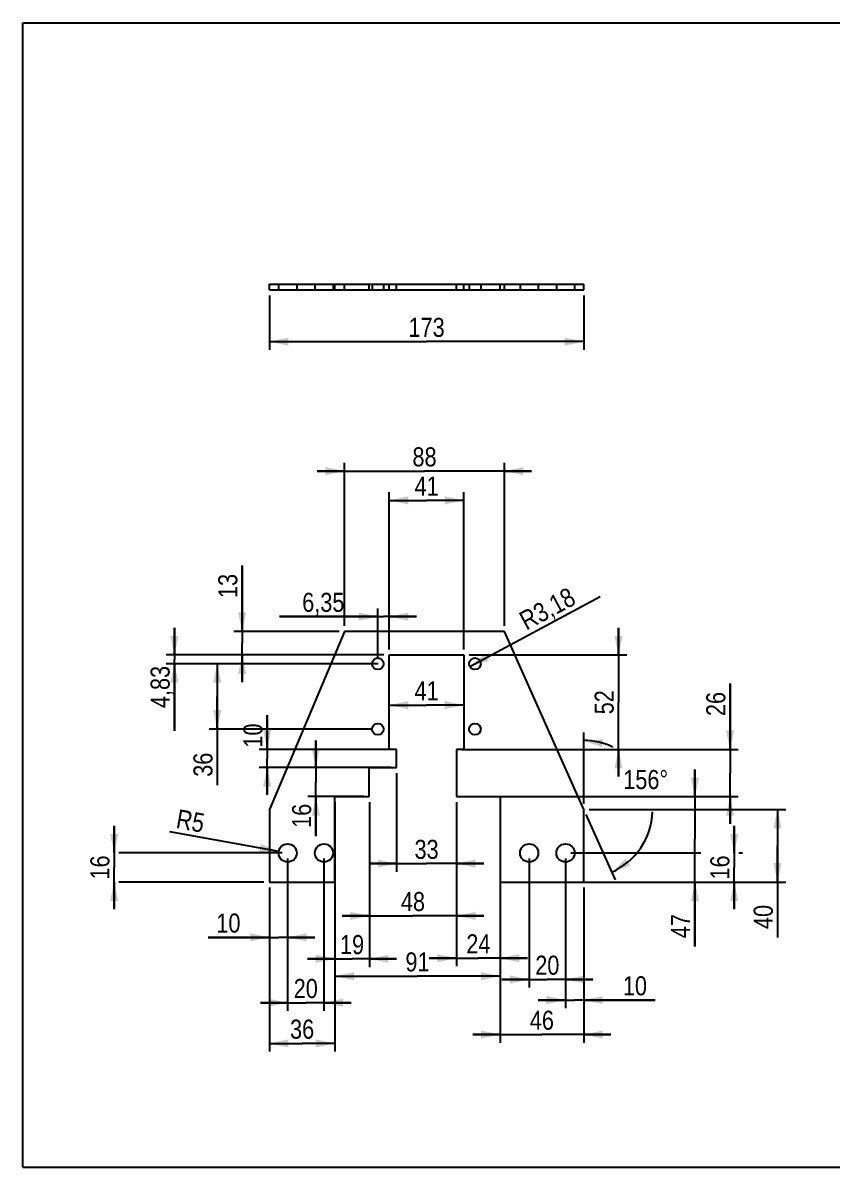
# Model space of a CAD drawing. Header units: millimetres. Extents: x 0 to 297, y 0 to 210.
# Drawn here: x 0 to 148.5, y 0 to 210 of the extents above; entities that cross this region are included whole.
import ezdxf

# ---------------------------------------------------------------- set-up
doc = ezdxf.new("R2010")
doc.units = ezdxf.units.MM
doc.header["$LTSCALE"] = 16.335
doc.linetypes.add('HIDDEN', pattern=[0.2, 0.1, -0.1])
doc.layers.get('0').update_dxf_attribs({"linetype": 'CONTINUOUS'})
doc.layers.add('02___PRT_ALL_AXES', color=7, linetype='CONTINUOUS')
doc.layers.add('DEFAULT_2', color=8, linetype='HIDDEN')
doc.styles.get("Standard").update_dxf_attribs({"font": 'txt', "width": 0.85})
doc.dimstyles.new('DIMSTYLE_1', dxfattribs={"dimtxt": 3.5, "dimasz": 3.5, "dimexe": 1.5, "dimexo": 1, "dimtad": 0, "dimtih": 1, "dimtoh": 1, "dimlfac": 3, "dimtxsty": 'STANDARD', "dimblk": '_FILLED', "dimblk1": '_FILLED', "dimblk2": '_FILLED', "dimcen": 0.09, "dimadec": 0, "dimazin": 0, "dimtp": 0.5, "dimtm": 0.5, "dimtfac": 1, "dimtofl": 0, "dimtmove": 0, "dimatfit": 3, "dimldrblk": '_FILLED', "dimfxl": 1, "dimtolj": 1, "dimarcsym": 0})
doc.dimstyles.new('DIMSTYLE_2', dxfattribs={"dimtxt": 3.5, "dimasz": 3.5, "dimexe": 1.5, "dimexo": 1, "dimgap": 0.875, "dimtad": 1, "dimlfac": 3, "dimtxsty": 'STANDARD', "dimblk": '_FILLED', "dimblk1": '_FILLED', "dimblk2": '_FILLED', "dimcen": 0.09, "dimadec": 0, "dimazin": 0, "dimtp": 0.01, "dimtm": 0.01, "dimtfac": 1, "dimtofl": 0, "dimtmove": 0, "dimatfit": 3, "dimldrblk": '_FILLED', "dimfxl": 1, "dimtolj": 1, "dimarcsym": 0})
doc.dimstyles.new('DIMSTYLE_3', dxfattribs={"dimtxt": 3.5, "dimasz": 3.5, "dimexe": 1.5, "dimexo": 1, "dimtad": 1, "dimlfac": 3, "dimtxsty": 'STANDARD', "dimblk": '_FILLED', "dimblk1": '_FILLED', "dimblk2": '_FILLED', "dimcen": 0.09, "dimadec": 0, "dimazin": 0, "dimtp": 0.01, "dimtm": 0.01, "dimtfac": 1, "dimtofl": 0, "dimtmove": 0, "dimatfit": 3, "dimldrblk": '_FILLED', "dimfxl": 1, "dimtolj": 1, "dimarcsym": 0})

# ---------------------------------------------------------------- blocks, each defined once
blk = doc.blocks.new('*D0')
at = {"color": 2, "linetype": 'CONTINUOUS'}
for p, q in [((102.91, 66.66), (102.91, 79.79)), ((103.32, 64.74), (108.66, 52.75))]:
    blk.add_line(p, q, dxfattribs=at)
for start, end in [(64.8088, 90), (294, 357.8544)]:
    blk.add_arc((102.91, 65.66), 12.63, start, end, dxfattribs=at)
for points in [[(106.48, 78.55), (102.91, 78.29), (106.27, 77.06)], [(110.62, 56.61), (108.05, 54.12), (111.41, 55.34)]]:
    blk.add_solid(points, dxfattribs=at)
at = {"color": 2, "linetype": 'CONTINUOUS', "insert": (114.29, 72.88), "char_height": 3.5, "width": 11.2583, "attachment_point": 2, "line_spacing_factor": 0.9}
blk.add_mtext('156\\Fgdt;{\\Fgdt;~}', dxfattribs=at)
blk = doc.blocks.new('_FILLED')
at = {"color": 0, "linetype": 'BYBLOCK'}
blk.add_solid([(0, 0), (-1, 0.214), (-1, -0.214)], dxfattribs=at)
blk = doc.blocks.new('*D1')
at = {"color": 2, "linetype": 'CONTINUOUS'}
for p, q in [((48.58, 56.66), (48.58, 28.66)), ((55.24, 56.66), (55.24, 28.66)), ((48.58, 30.16), (43.58, 30.16)), ((43.58, 30.16), (51.91, 30.16)), ((60.24, 30.16), (51.91, 30.16)), ((55.24, 30.16), (60.24, 30.16))]:
    blk.add_line(p, q, dxfattribs=at)
at = {"color": 2, "linetype": 'CONTINUOUS', "xscale": 3.5, "yscale": 3.5, "zscale": 3.5}
blk.add_blockref('_FILLED', (48.58, 30.16), dxfattribs=at)
at = {"color": 2, "linetype": 'CONTINUOUS', "xscale": 3.5, "yscale": 3.5, "zscale": 3.5, "rotation": 180}
blk.add_blockref('_FILLED', (55.24, 30.16), dxfattribs=at)
at = {"color": 2, "linetype": 'CONTINUOUS', "insert": (51.91, 34.53), "char_height": 3.5, "width": 5.95, "attachment_point": 2, "line_spacing_factor": 0.9}
blk.add_mtext('20', dxfattribs=at)
blk = doc.blocks.new('*D2')
at = {"color": 2, "linetype": 'CONTINUOUS'}
for p, q in [((45.24, 51.32), (45.24, 21.2)), ((57.24, 51.32), (57.24, 21.2)), ((45.24, 22.7), (51.24, 22.7)), ((57.24, 22.7), (51.24, 22.7))]:
    blk.add_line(p, q, dxfattribs=at)
at = {"color": 2, "linetype": 'CONTINUOUS', "xscale": 3.5, "yscale": 3.5, "zscale": 3.5, "rotation": 180}
blk.add_blockref('_FILLED', (45.24, 22.7), dxfattribs=at)
at = {"color": 2, "linetype": 'CONTINUOUS', "xscale": 3.5, "yscale": 3.5, "zscale": 3.5}
blk.add_blockref('_FILLED', (57.24, 22.7), dxfattribs=at)
at = {"color": 2, "linetype": 'CONTINUOUS', "insert": (51.24, 27.07), "char_height": 3.5, "width": 5.95, "attachment_point": 2, "line_spacing_factor": 0.9}
blk.add_mtext('36', dxfattribs=at)
blk = doc.blocks.new('*D3')
at = {"color": 2, "linetype": 'CONTINUOUS'}
for p, q in [((16.75, 57.66), (16.75, 62.66)), ((16.75, 62.66), (16.75, 54.99)), ((47.58, 57.66), (17.63, 57.66)), ((16.75, 47.32), (16.75, 54.99)), ((16.75, 52.32), (16.75, 47.32)), ((44.24, 52.32), (17.63, 52.32))]:
    blk.add_line(p, q, dxfattribs=at)
at = {"color": 2, "linetype": 'CONTINUOUS', "xscale": 3.5, "yscale": 3.5, "zscale": 3.5}
for p, rotation in [((16.75, 57.66), 270), ((16.75, 52.32), 90)]:
    blk.add_blockref('_FILLED', p, dxfattribs=dict(at, rotation=rotation))
at = {"color": 2, "linetype": 'CONTINUOUS', "insert": (12.38, 54.99), "char_height": 3.5, "width": 5.95, "attachment_point": 2, "rotation": 90, "line_spacing_factor": 0.9}
blk.add_mtext('16', dxfattribs=at)
blk = doc.blocks.new('*D4')
at = {"color": 2, "linetype": 'CONTINUOUS'}
for p, q in [((48.58, 56.66), (48.58, 40.67)), ((45.24, 51.32), (45.24, 40.67)), ((45.24, 42.17), (33.98, 42.17)), ((33.98, 42.17), (46.91, 42.17)), ((53.58, 42.17), (46.91, 42.17)), ((48.58, 42.17), (53.58, 42.17))]:
    blk.add_line(p, q, dxfattribs=at)
at = {"color": 2, "linetype": 'CONTINUOUS', "xscale": 3.5, "yscale": 3.5, "zscale": 3.5}
blk.add_blockref('_FILLED', (45.24, 42.17), dxfattribs=at)
at = {"color": 2, "linetype": 'CONTINUOUS', "xscale": 3.5, "yscale": 3.5, "zscale": 3.5, "rotation": 180}
blk.add_blockref('_FILLED', (48.58, 42.17), dxfattribs=at)
at = {"color": 2, "linetype": 'CONTINUOUS', "insert": (39.93, 46.54), "char_height": 3.5, "width": 5.95, "attachment_point": 3, "line_spacing_factor": 0.9}
blk.add_mtext('10', dxfattribs=at)
blk = doc.blocks.new('*D5')
at = {"color": 2, "linetype": 'CONTINUOUS'}
blk.add_line((46.94, 57.95), (26.94, 61.56), dxfattribs=at)
at = {"color": 2, "linetype": 'CONTINUOUS', "xscale": 3.5, "yscale": 3.5, "zscale": 3.5, "rotation": 349.771272144}
blk.add_blockref('_FILLED', (46.94, 57.95), dxfattribs=at)
at = {"color": 2, "linetype": 'CONTINUOUS', "insert": (33.57, 64.81), "char_height": 3.5, "width": 5.95, "attachment_point": 3, "rotation": 349.7713, "line_spacing_factor": 0.9}
blk.add_mtext('R5', dxfattribs=at)
blk = doc.blocks.new('*D6')
at = {"color": 2, "linetype": 'CONTINUOUS'}
for p, q in [((57.24, 66.99), (57.24, 36.72)), ((63.58, 66.99), (63.58, 36.72)), ((57.24, 38.22), (52.24, 38.22)), ((52.24, 38.22), (60.41, 38.22)), ((68.58, 38.22), (60.41, 38.22)), ((63.58, 38.22), (68.58, 38.22))]:
    blk.add_line(p, q, dxfattribs=at)
at = {"color": 2, "linetype": 'CONTINUOUS', "xscale": 3.5, "yscale": 3.5, "zscale": 3.5}
blk.add_blockref('_FILLED', (57.24, 38.22), dxfattribs=at)
at = {"color": 2, "linetype": 'CONTINUOUS', "xscale": 3.5, "yscale": 3.5, "zscale": 3.5, "rotation": 180}
blk.add_blockref('_FILLED', (63.58, 38.22), dxfattribs=at)
at = {"color": 2, "linetype": 'CONTINUOUS', "insert": (60.41, 42.59), "char_height": 3.5, "width": 5.95, "attachment_point": 2, "line_spacing_factor": 0.9}
blk.add_mtext('19', dxfattribs=at)
blk = doc.blocks.new('*D7')
at = {"color": 2, "linetype": 'CONTINUOUS'}
for p, q in [((57.24, 51.32), (57.24, 33.54)), ((87.58, 51.32), (87.58, 33.54)), ((57.24, 35.04), (72.41, 35.04)), ((87.58, 35.04), (72.41, 35.04))]:
    blk.add_line(p, q, dxfattribs=at)
at = {"color": 2, "linetype": 'CONTINUOUS', "xscale": 3.5, "yscale": 3.5, "zscale": 3.5, "rotation": 180}
blk.add_blockref('_FILLED', (57.24, 35.04), dxfattribs=at)
at = {"color": 2, "linetype": 'CONTINUOUS', "xscale": 3.5, "yscale": 3.5, "zscale": 3.5}
blk.add_blockref('_FILLED', (87.58, 35.04), dxfattribs=at)
at = {"color": 2, "linetype": 'CONTINUOUS', "insert": (72.41, 39.41), "char_height": 3.5, "width": 5.95, "attachment_point": 2, "line_spacing_factor": 0.9}
blk.add_mtext('91', dxfattribs=at)
blk = doc.blocks.new('*D8')
at = {"color": 2, "linetype": 'CONTINUOUS'}
for p, q in [((63.58, 66.99), (63.58, 44.61)), ((79.58, 66.99), (79.58, 44.61)), ((63.58, 46.11), (58.58, 46.11)), ((58.58, 46.11), (71.58, 46.11)), ((84.58, 46.11), (71.58, 46.11)), ((79.58, 46.11), (84.58, 46.11))]:
    blk.add_line(p, q, dxfattribs=at)
at = {"color": 2, "linetype": 'CONTINUOUS', "xscale": 3.5, "yscale": 3.5, "zscale": 3.5}
blk.add_blockref('_FILLED', (63.58, 46.11), dxfattribs=at)
at = {"color": 2, "linetype": 'CONTINUOUS', "xscale": 3.5, "yscale": 3.5, "zscale": 3.5, "rotation": 180}
blk.add_blockref('_FILLED', (79.58, 46.11), dxfattribs=at)
at = {"color": 2, "linetype": 'CONTINUOUS', "insert": (71.58, 50.49), "char_height": 3.5, "width": 5.95, "attachment_point": 2, "line_spacing_factor": 0.9}
blk.add_mtext('48', dxfattribs=at)
blk = doc.blocks.new('*D9')
at = {"color": 2, "linetype": 'CONTINUOUS'}
for p, q in [((68.58, 72.32), (68.58, 54.2)), ((79.58, 66.99), (79.58, 54.2)), ((68.58, 55.7), (63.58, 55.7)), ((63.58, 55.7), (74.08, 55.7)), ((84.58, 55.7), (74.08, 55.7)), ((79.58, 55.7), (84.58, 55.7))]:
    blk.add_line(p, q, dxfattribs=at)
at = {"color": 2, "linetype": 'CONTINUOUS', "xscale": 3.5, "yscale": 3.5, "zscale": 3.5}
blk.add_blockref('_FILLED', (68.58, 55.7), dxfattribs=at)
at = {"color": 2, "linetype": 'CONTINUOUS', "xscale": 3.5, "yscale": 3.5, "zscale": 3.5, "rotation": 180}
blk.add_blockref('_FILLED', (79.58, 55.7), dxfattribs=at)
at = {"color": 2, "linetype": 'CONTINUOUS', "insert": (74.08, 60.07), "char_height": 3.5, "width": 5.95, "attachment_point": 2, "line_spacing_factor": 0.9}
blk.add_mtext('33', dxfattribs=at)
blk = doc.blocks.new('*D10')
at = {"color": 2, "linetype": 'CONTINUOUS'}
for p, q in [((87.58, 51.32), (87.58, 22.83)), ((102.91, 51.32), (102.91, 22.83)), ((87.58, 24.33), (82.58, 24.33)), ((82.58, 24.33), (95.24, 24.33)), ((107.91, 24.33), (95.24, 24.33)), ((102.91, 24.33), (107.91, 24.33))]:
    blk.add_line(p, q, dxfattribs=at)
at = {"color": 2, "linetype": 'CONTINUOUS', "xscale": 3.5, "yscale": 3.5, "zscale": 3.5}
blk.add_blockref('_FILLED', (87.58, 24.33), dxfattribs=at)
at = {"color": 2, "linetype": 'CONTINUOUS', "xscale": 3.5, "yscale": 3.5, "zscale": 3.5, "rotation": 180}
blk.add_blockref('_FILLED', (102.91, 24.33), dxfattribs=at)
at = {"color": 2, "linetype": 'CONTINUOUS', "insert": (95.24, 28.71), "char_height": 3.5, "width": 5.95, "attachment_point": 2, "line_spacing_factor": 0.9}
blk.add_mtext('46', dxfattribs=at)
blk = doc.blocks.new('*D11')
at = {"color": 2, "linetype": 'CONTINUOUS'}
for p, q in [((99.58, 56.66), (99.58, 29.16)), ((102.91, 51.32), (102.91, 29.16)), ((99.58, 30.66), (94.58, 30.66)), ((94.58, 30.66), (101.24, 30.66)), ((116.05, 30.66), (101.24, 30.66)), ((102.91, 30.66), (116.05, 30.66))]:
    blk.add_line(p, q, dxfattribs=at)
at = {"color": 2, "linetype": 'CONTINUOUS', "xscale": 3.5, "yscale": 3.5, "zscale": 3.5}
blk.add_blockref('_FILLED', (99.58, 30.66), dxfattribs=at)
at = {"color": 2, "linetype": 'CONTINUOUS', "xscale": 3.5, "yscale": 3.5, "zscale": 3.5, "rotation": 180}
blk.add_blockref('_FILLED', (102.91, 30.66), dxfattribs=at)
at = {"color": 2, "linetype": 'CONTINUOUS', "insert": (110.1, 35.03), "char_height": 3.5, "width": 5.95, "attachment_point": 1, "line_spacing_factor": 0.9}
blk.add_mtext('10', dxfattribs=at)
blk = doc.blocks.new('*D12')
at = {"color": 2, "linetype": 'CONTINUOUS'}
for p, q in [((130.53, 57.66), (130.53, 62.66)), ((130.53, 62.66), (130.53, 54.99)), ((100.58, 57.66), (124.4, 57.66)), ((131.4, 57.66), (132.03, 57.66)), ((130.53, 47.32), (130.53, 54.99)), ((103.91, 52.32), (124.4, 52.32)), ((130.53, 52.32), (130.53, 47.32)), ((131.4, 52.32), (132.03, 52.32))]:
    blk.add_line(p, q, dxfattribs=at)
at = {"color": 2, "linetype": 'CONTINUOUS', "xscale": 3.5, "yscale": 3.5, "zscale": 3.5}
for p, rotation in [((130.53, 57.66), 270), ((130.53, 52.32), 90)]:
    blk.add_blockref('_FILLED', p, dxfattribs=dict(at, rotation=rotation))
at = {"color": 2, "linetype": 'CONTINUOUS', "insert": (126.15, 54.99), "char_height": 3.5, "width": 5.95, "attachment_point": 2, "rotation": 90, "line_spacing_factor": 0.9}
blk.add_mtext('16', dxfattribs=at)
blk = doc.blocks.new('*D13')
at = {"color": 2, "linetype": 'CONTINUOUS'}
for p, q in [((103.91, 65.66), (139.98, 65.66)), ((138.48, 65.66), (138.48, 58.99)), ((138.48, 52.32), (138.48, 58.99)), ((138.48, 58.99), (138.48, 42.17)), ((103.91, 52.32), (139.98, 52.32))]:
    blk.add_line(p, q, dxfattribs=at)
at = {"color": 2, "linetype": 'CONTINUOUS', "xscale": 3.5, "yscale": 3.5, "zscale": 3.5}
for p, rotation in [((138.48, 65.66), 90), ((138.48, 52.32), 270)]:
    blk.add_blockref('_FILLED', p, dxfattribs=dict(at, rotation=rotation))
at = {"color": 2, "linetype": 'CONTINUOUS', "insert": (134.11, 48.12), "char_height": 3.5, "width": 5.95, "attachment_point": 3, "rotation": 90, "line_spacing_factor": 0.9}
blk.add_mtext('40', dxfattribs=at)
blk = doc.blocks.new('*D14')
at = {"color": 2, "linetype": 'CONTINUOUS'}
for p, q in [((92.91, 56.66), (92.91, 32.94)), ((99.58, 56.66), (99.58, 32.94)), ((92.91, 34.44), (87.91, 34.44)), ((87.91, 34.44), (96.24, 34.44)), ((104.58, 34.44), (96.24, 34.44)), ((99.58, 34.44), (104.58, 34.44))]:
    blk.add_line(p, q, dxfattribs=at)
at = {"color": 2, "linetype": 'CONTINUOUS', "xscale": 3.5, "yscale": 3.5, "zscale": 3.5}
blk.add_blockref('_FILLED', (92.91, 34.44), dxfattribs=at)
at = {"color": 2, "linetype": 'CONTINUOUS', "xscale": 3.5, "yscale": 3.5, "zscale": 3.5, "rotation": 180}
blk.add_blockref('_FILLED', (99.58, 34.44), dxfattribs=at)
at = {"color": 2, "linetype": 'CONTINUOUS', "insert": (96.24, 38.81), "char_height": 3.5, "width": 5.95, "attachment_point": 2, "line_spacing_factor": 0.9}
blk.add_mtext('20', dxfattribs=at)
blk = doc.blocks.new('*D15')
at = {"color": 2, "linetype": 'CONTINUOUS'}
for p, q in [((79.58, 66.99), (79.58, 36.85)), ((87.58, 66.99), (87.58, 36.85)), ((79.58, 38.35), (74.58, 38.35)), ((74.58, 38.35), (83.58, 38.35)), ((92.58, 38.35), (83.58, 38.35)), ((87.58, 38.35), (92.58, 38.35))]:
    blk.add_line(p, q, dxfattribs=at)
at = {"color": 2, "linetype": 'CONTINUOUS', "xscale": 3.5, "yscale": 3.5, "zscale": 3.5}
blk.add_blockref('_FILLED', (79.58, 38.35), dxfattribs=at)
at = {"color": 2, "linetype": 'CONTINUOUS', "xscale": 3.5, "yscale": 3.5, "zscale": 3.5, "rotation": 180}
blk.add_blockref('_FILLED', (87.58, 38.35), dxfattribs=at)
at = {"color": 2, "linetype": 'CONTINUOUS', "insert": (83.58, 42.73), "char_height": 3.5, "width": 5.95, "attachment_point": 2, "line_spacing_factor": 0.9}
blk.add_mtext('24', dxfattribs=at)
blk = doc.blocks.new('*D16')
at = {"color": 2, "linetype": 'CONTINUOUS'}
for p, q in [((123.33, 67.99), (123.33, 72.99)), ((123.33, 72.99), (123.33, 60.16)), ((88.58, 67.99), (124.83, 67.99)), ((123.33, 40.48), (123.33, 60.16)), ((88.58, 52.32), (124.83, 52.32)), ((123.33, 52.32), (123.33, 40.48))]:
    blk.add_line(p, q, dxfattribs=at)
at = {"color": 2, "linetype": 'CONTINUOUS', "xscale": 3.5, "yscale": 3.5, "zscale": 3.5}
for p, rotation in [((123.33, 67.99), 270), ((123.33, 52.32), 90)]:
    blk.add_blockref('_FILLED', p, dxfattribs=dict(at, rotation=rotation))
at = {"color": 2, "linetype": 'CONTINUOUS', "insert": (118.95, 46.43), "char_height": 3.5, "width": 5.95, "attachment_point": 3, "rotation": 90, "line_spacing_factor": 0.9}
blk.add_mtext('47', dxfattribs=at)
blk = doc.blocks.new('*D17')
at = {"color": 2, "linetype": 'CONTINUOUS'}
for p, q in [((129.77, 76.66), (129.77, 88.73)), ((129.77, 88.73), (129.77, 72.32)), ((80.58, 76.66), (131.27, 76.66)), ((129.77, 62.99), (129.77, 72.32)), ((80.58, 67.99), (131.27, 67.99)), ((129.77, 67.99), (129.77, 62.99))]:
    blk.add_line(p, q, dxfattribs=at)
at = {"color": 2, "linetype": 'CONTINUOUS', "xscale": 3.5, "yscale": 3.5, "zscale": 3.5}
for p, rotation in [((129.77, 76.66), 270), ((129.77, 67.99), 90)]:
    blk.add_blockref('_FILLED', p, dxfattribs=dict(at, rotation=rotation))
at = {"color": 2, "linetype": 'CONTINUOUS', "insert": (125.4, 82.78), "char_height": 3.5, "width": 5.95, "attachment_point": 1, "rotation": 90, "line_spacing_factor": 0.9}
blk.add_mtext('26', dxfattribs=at)
blk = doc.blocks.new('*D18')
at = {"color": 2, "linetype": 'CONTINUOUS'}
for p, q in [((109.3, 93.99), (109.3, 98.99)), ((109.3, 98.99), (109.3, 85.32)), ((81.91, 93.99), (110.8, 93.99)), ((109.3, 71.66), (109.3, 85.32)), ((81.91, 76.66), (110.8, 76.66)), ((109.3, 76.66), (109.3, 71.66))]:
    blk.add_line(p, q, dxfattribs=at)
at = {"color": 2, "linetype": 'CONTINUOUS', "xscale": 3.5, "yscale": 3.5, "zscale": 3.5}
for p, rotation in [((109.3, 93.99), 270), ((109.3, 76.66), 90)]:
    blk.add_blockref('_FILLED', p, dxfattribs=dict(at, rotation=rotation))
at = {"color": 2, "linetype": 'CONTINUOUS', "insert": (104.92, 85.32), "char_height": 3.5, "width": 5.95, "attachment_point": 2, "rotation": 90, "line_spacing_factor": 0.9}
blk.add_mtext('52', dxfattribs=at)
blk = doc.blocks.new('*D19')
at = {"color": 2, "linetype": 'CONTINUOUS'}
for p, q in [((44.83, 76.66), (44.83, 82.94)), ((44.83, 82.94), (44.83, 74.99)), ((67.58, 76.66), (43.33, 76.66)), ((44.83, 68.32), (44.83, 74.99)), ((67.58, 73.32), (43.33, 73.32)), ((44.83, 73.32), (44.83, 68.32))]:
    blk.add_line(p, q, dxfattribs=at)
at = {"color": 2, "linetype": 'CONTINUOUS', "xscale": 3.5, "yscale": 3.5, "zscale": 3.5}
for p, rotation in [((44.83, 76.66), 270), ((44.83, 73.32), 90)]:
    blk.add_blockref('_FILLED', p, dxfattribs=dict(at, rotation=rotation))
at = {"color": 2, "linetype": 'CONTINUOUS', "insert": (40.46, 76.99), "char_height": 3.5, "width": 5.95, "attachment_point": 1, "rotation": 90, "line_spacing_factor": 0.9}
blk.add_mtext('10', dxfattribs=at)
blk = doc.blocks.new('*D20')
at = {"color": 2, "linetype": 'CONTINUOUS'}
for p, q in [((53.77, 73.32), (53.77, 78.32)), ((53.77, 78.32), (53.77, 70.66)), ((62.58, 73.32), (52.27, 73.32)), ((53.77, 60.73), (53.77, 70.66)), ((62.58, 67.99), (52.27, 67.99)), ((53.77, 67.99), (53.77, 60.73))]:
    blk.add_line(p, q, dxfattribs=at)
at = {"color": 2, "linetype": 'CONTINUOUS', "xscale": 3.5, "yscale": 3.5, "zscale": 3.5}
for p, rotation in [((53.77, 73.32), 270), ((53.77, 67.99), 90)]:
    blk.add_blockref('_FILLED', p, dxfattribs=dict(at, rotation=rotation))
at = {"color": 2, "linetype": 'CONTINUOUS', "insert": (49.4, 66.68), "char_height": 3.5, "width": 5.95, "attachment_point": 3, "rotation": 90, "line_spacing_factor": 0.9}
blk.add_mtext('16', dxfattribs=at)
blk = doc.blocks.new('*D21')
at = {"color": 2, "linetype": 'CONTINUOUS'}
for p, q in [((59.03, 99.32), (59.03, 129.24)), ((88.36, 99.32), (88.36, 129.24)), ((59.03, 127.74), (54.03, 127.74)), ((54.03, 127.74), (73.7, 127.74)), ((93.36, 127.74), (73.7, 127.74)), ((88.36, 127.74), (93.36, 127.74))]:
    blk.add_line(p, q, dxfattribs=at)
at = {"color": 2, "linetype": 'CONTINUOUS', "xscale": 3.5, "yscale": 3.5, "zscale": 3.5}
blk.add_blockref('_FILLED', (59.03, 127.74), dxfattribs=at)
at = {"color": 2, "linetype": 'CONTINUOUS', "xscale": 3.5, "yscale": 3.5, "zscale": 3.5, "rotation": 180}
blk.add_blockref('_FILLED', (88.36, 127.74), dxfattribs=at)
at = {"color": 2, "linetype": 'CONTINUOUS', "insert": (73.7, 132.11), "char_height": 3.5, "width": 5.95, "attachment_point": 2, "line_spacing_factor": 0.9}
blk.add_mtext('88', dxfattribs=at)
blk = doc.blocks.new('*D22')
at = {"color": 2, "linetype": 'CONTINUOUS'}
for p, q in [((67.24, 94.99), (67.24, 123.86)), ((67.24, 122.36), (74.08, 122.36)), ((80.91, 122.36), (74.08, 122.36)), ((80.91, 94.99), (80.91, 123.86))]:
    blk.add_line(p, q, dxfattribs=at)
at = {"color": 2, "linetype": 'CONTINUOUS', "xscale": 3.5, "yscale": 3.5, "zscale": 3.5, "rotation": 180}
blk.add_blockref('_FILLED', (67.24, 122.36), dxfattribs=at)
at = {"color": 2, "linetype": 'CONTINUOUS', "xscale": 3.5, "yscale": 3.5, "zscale": 3.5}
blk.add_blockref('_FILLED', (80.91, 122.36), dxfattribs=at)
at = {"color": 2, "linetype": 'CONTINUOUS', "insert": (74.08, 126.74), "char_height": 3.5, "width": 5.95, "attachment_point": 2, "line_spacing_factor": 0.9}
blk.add_mtext('41', dxfattribs=at)
blk = doc.blocks.new('*D23')
at = {"color": 2, "linetype": 'CONTINUOUS'}
for p, q in [((27.81, 93.99), (27.81, 98.99)), ((27.81, 98.99), (27.81, 93.19)), ((66.24, 93.99), (26.31, 93.99)), ((27.81, 80.09), (27.81, 93.19)), ((64.13, 92.38), (26.31, 92.38)), ((27.81, 92.38), (27.81, 80.09))]:
    blk.add_line(p, q, dxfattribs=at)
at = {"color": 2, "linetype": 'CONTINUOUS', "xscale": 3.5, "yscale": 3.5, "zscale": 3.5}
for p, rotation in [((27.81, 93.99), 270), ((27.81, 92.38), 90)]:
    blk.add_blockref('_FILLED', p, dxfattribs=dict(at, rotation=rotation))
at = {"color": 2, "linetype": 'CONTINUOUS', "insert": (23.43, 91.99), "char_height": 3.5, "width": 11.9, "attachment_point": 3, "rotation": 90, "line_spacing_factor": 0.9}
blk.add_mtext('4,83', dxfattribs=at)
blk = doc.blocks.new('*D24')
at = {"color": 2, "linetype": 'CONTINUOUS'}
for p, q in [((65.13, 101.03), (47.1, 101.03)), ((47.1, 101.03), (66.18, 101.03)), ((65.13, 93.38), (65.13, 102.53)), ((72.24, 101.03), (66.18, 101.03)), ((67.24, 94.99), (67.24, 102.53)), ((67.24, 101.03), (72.24, 101.03))]:
    blk.add_line(p, q, dxfattribs=at)
at = {"color": 2, "linetype": 'CONTINUOUS', "xscale": 3.5, "yscale": 3.5, "zscale": 3.5}
blk.add_blockref('_FILLED', (65.13, 101.03), dxfattribs=at)
at = {"color": 2, "linetype": 'CONTINUOUS', "xscale": 3.5, "yscale": 3.5, "zscale": 3.5, "rotation": 180}
blk.add_blockref('_FILLED', (67.24, 101.03), dxfattribs=at)
at = {"color": 2, "linetype": 'CONTINUOUS', "insert": (59, 105.41), "char_height": 3.5, "width": 11.9, "attachment_point": 3, "line_spacing_factor": 0.9}
blk.add_mtext('6,35', dxfattribs=at)
blk = doc.blocks.new('*D25')
at = {"color": 2, "linetype": 'CONTINUOUS'}
blk.add_line((82.03, 91.88), (105.91, 104.7), dxfattribs=at)
at = {"color": 2, "linetype": 'CONTINUOUS', "xscale": 3.5, "yscale": 3.5, "zscale": 3.5, "rotation": 208.2283124391}
blk.add_blockref('_FILLED', (82.03, 91.88), dxfattribs=at)
at = {"color": 2, "linetype": 'CONTINUOUS', "insert": (90.73, 101.52), "char_height": 3.5, "width": 14.875, "attachment_point": 1, "rotation": 28.2283, "line_spacing_factor": 0.9}
blk.add_mtext('R3,18', dxfattribs=at)
blk = doc.blocks.new('*D26')
at = {"color": 2, "linetype": 'CONTINUOUS'}
for p in [(67.24, 84.8), (80.91, 84.8)]:
    blk.add_line(p, (74.08, 84.8), dxfattribs=at)
at = {"color": 2, "linetype": 'CONTINUOUS', "xscale": 3.5, "yscale": 3.5, "zscale": 3.5, "rotation": 180}
blk.add_blockref('_FILLED', (67.24, 84.8), dxfattribs=at)
at = {"color": 2, "linetype": 'CONTINUOUS', "xscale": 3.5, "yscale": 3.5, "zscale": 3.5}
blk.add_blockref('_FILLED', (80.91, 84.8), dxfattribs=at)
at = {"color": 2, "linetype": 'CONTINUOUS', "insert": (74.08, 89.18), "char_height": 3.5, "width": 5.95, "attachment_point": 2, "line_spacing_factor": 0.9}
blk.add_mtext('41', dxfattribs=at)
blk = doc.blocks.new('*D29')
at = {"color": 2, "linetype": 'CONTINUOUS'}
for p, q in [((65.18, 92.38), (34.16, 92.38)), ((35.66, 92.38), (35.66, 86.38)), ((35.66, 80.38), (35.66, 86.38)), ((35.66, 86.38), (35.66, 70.11)), ((64.13, 80.38), (34.16, 80.38))]:
    blk.add_line(p, q, dxfattribs=at)
at = {"color": 2, "linetype": 'CONTINUOUS', "xscale": 3.5, "yscale": 3.5, "zscale": 3.5}
for p, rotation in [((35.66, 92.38), 90), ((35.66, 80.38), 270)]:
    blk.add_blockref('_FILLED', p, dxfattribs=dict(at, rotation=rotation))
at = {"color": 2, "linetype": 'CONTINUOUS', "insert": (31.29, 76.06), "char_height": 3.5, "width": 5.95, "attachment_point": 3, "rotation": 90, "line_spacing_factor": 0.9}
blk.add_mtext('36', dxfattribs=at)
blk = doc.blocks.new('*D30')
at = {"color": 2, "linetype": 'CONTINUOUS'}
for p, q in [((40.23, 98.32), (40.23, 110.4)), ((40.23, 110.4), (40.23, 96.16)), ((58.03, 98.32), (38.73, 98.32)), ((40.23, 88.99), (40.23, 96.16)), ((66.24, 93.99), (38.73, 93.99)), ((40.23, 93.99), (40.23, 88.99))]:
    blk.add_line(p, q, dxfattribs=at)
at = {"color": 2, "linetype": 'CONTINUOUS', "xscale": 3.5, "yscale": 3.5, "zscale": 3.5}
for p, rotation in [((40.23, 98.32), 270), ((40.23, 93.99), 90)]:
    blk.add_blockref('_FILLED', p, dxfattribs=dict(at, rotation=rotation))
at = {"color": 2, "linetype": 'CONTINUOUS', "insert": (35.85, 104.45), "char_height": 3.5, "width": 5.95, "attachment_point": 1, "rotation": 90, "line_spacing_factor": 0.9}
blk.add_mtext('13', dxfattribs=at)
blk = doc.blocks.new('*D31')
at = {"color": 2, "linetype": 'CONTINUOUS'}
for p, q in [((45.24, 159.98), (45.24, 150)), ((102.91, 159.98), (102.91, 150)), ((45.24, 151.5), (74.08, 151.5)), ((102.91, 151.5), (74.08, 151.5))]:
    blk.add_line(p, q, dxfattribs=at)
at = {"color": 2, "linetype": 'CONTINUOUS', "xscale": 3.5, "yscale": 3.5, "zscale": 3.5, "rotation": 180}
blk.add_blockref('_FILLED', (45.24, 151.5), dxfattribs=at)
at = {"color": 2, "linetype": 'CONTINUOUS', "xscale": 3.5, "yscale": 3.5, "zscale": 3.5}
blk.add_blockref('_FILLED', (102.91, 151.5), dxfattribs=at)
at = {"color": 2, "linetype": 'CONTINUOUS', "insert": (74.08, 155.87), "char_height": 3.5, "width": 8.925, "attachment_point": 2, "line_spacing_factor": 0.9}
blk.add_mtext('173', dxfattribs=at)

msp = doc.modelspace()

# ---------------------------------------------------------------- linework, layer by layer
at = {"color": 7, "linetype": 'CONTINUOUS'}
for p, q in [((0, 0), (0, 210)), ((0, 210), (297, 210)), ((45.2422, 160.9832), (45.2422, 162.0666)), ((45.2422, 162.0666), (102.9089, 162.0666)), ((57.2422, 160.9832), (57.2422, 162.0666)), ((63.5755, 160.9832), (63.5755, 162.0666)), ((68.5755, 160.9832), (68.5755, 162.0666)), ((79.5755, 160.9832), (79.5755, 162.0666)), ((87.5755, 160.9832), (87.5755, 162.0666)), ((102.9089, 160.9832), (102.9089, 162.0666)), ((45.2422, 160.9832), (102.9089, 160.9832)), ((59.0314, 98.3244), (45.2422, 65.6578)), ((88.3647, 98.3244), (59.0314, 98.3244)), ((102.9089, 65.6578), (88.3647, 98.3244)), ((67.2422, 76.6578), (67.2422, 93.9911)), ((67.2422, 93.9911), (80.9089, 93.9911)), ((80.9089, 93.9911), (80.9089, 76.6578)), ((68.5755, 76.6578), (67.2422, 76.6578)), ((68.5755, 73.3244), (68.5755, 76.6578)), ((80.9089, 76.6578), (79.5755, 76.6578)), ((79.5755, 76.6578), (79.5755, 67.9911)), ((63.5755, 67.9911), (63.5755, 73.3244)), ((63.5755, 73.3244), (68.5755, 73.3244)), ((57.2422, 52.3244), (57.2422, 67.9911)), ((57.2422, 67.9911), (63.5755, 67.9911)), ((79.5755, 67.9911), (87.5755, 67.9911)), ((87.5755, 67.9911), (87.5755, 52.3244)), ((45.2422, 65.6578), (45.2422, 52.3244)), ((102.9089, 52.3244), (102.9089, 65.6578)), ((45.2422, 52.3244), (57.2422, 52.3244)), ((87.5755, 52.3244), (102.9089, 52.3244)), ((0, 0), (297, 0))]:
    msp.add_line(p, q, dxfattribs=at)
at = {"layer": '02___PRT_ALL_AXES', "color": 8, "linetype": 'HIDDEN'}
for p, q in [((46.9089, 162.0666), (46.9089, 160.9832)), ((46.9089, 162.0666), (50.2422, 162.0666)), ((50.2422, 162.0666), (50.2422, 160.9832)), ((53.5755, 162.0666), (53.5755, 160.9832)), ((53.5755, 162.0666), (56.9089, 162.0666)), ((56.9089, 162.0666), (56.9089, 160.9832)), ((64.0672, 162.0666), (64.0672, 160.9832)), ((64.0672, 162.0666), (66.1839, 162.0666)), ((66.1839, 162.0666), (66.1839, 160.9832)), ((81.9005, 162.0666), (84.0172, 162.0666)), ((81.9005, 162.0666), (81.9005, 160.9832)), ((84.0172, 162.0666), (84.0172, 160.9832)), ((91.2422, 162.0666), (94.5755, 162.0666)), ((91.2422, 162.0666), (91.2422, 160.9832)), ((94.5755, 162.0666), (94.5755, 160.9832)), ((97.9089, 162.0666), (101.2422, 162.0666)), ((97.9089, 162.0666), (97.9089, 160.9832)), ((101.2422, 162.0666), (101.2422, 160.9832)), ((46.9089, 160.9832), (50.2422, 160.9832)), ((53.5755, 160.9832), (56.9089, 160.9832)), ((64.0672, 160.9832), (66.1839, 160.9832)), ((81.9005, 160.9832), (84.0172, 160.9832)), ((91.2422, 160.9832), (94.5755, 160.9832)), ((97.9089, 160.9832), (101.2422, 160.9832))]:
    msp.add_line(p, q, dxfattribs=at)
at = {"layer": '02___PRT_ALL_AXES', "color": 7, "linetype": 'CONTINUOUS'}
for centre, radius in [((65.1255, 92.3811), 1.0583), ((82.9589, 92.3811), 1.0583), ((65.1255, 80.3811), 1.0583), ((82.9589, 80.3811), 1.0583), ((48.5755, 57.6578), 1.6667), ((55.2422, 57.6578), 1.6667), ((92.9089, 57.6578), 1.6667), ((99.5755, 57.6578), 1.6667)]:
    msp.add_circle(centre, radius, dxfattribs=at)
at = {"layer": 'DEFAULT_2', "color": 8, "linetype": 'HIDDEN'}
for p, q in [((59.0314, 160.9832), (59.0314, 162.0666)), ((67.2422, 160.9832), (67.2422, 162.0666)), ((80.9089, 160.9832), (80.9089, 162.0666)), ((88.3647, 160.9832), (88.3647, 162.0666))]:
    msp.add_line(p, q, dxfattribs=at)

# ---------------------------------------------------------------- dimensions: what is measured, and where the dimension line sits
at = {"color": 2, "linetype": 'CONTINUOUS'}
for base, p1, p2, picture, middle in [((102.9089, 151.4977), (45.2422, 160.9832), (102.9089, 160.9832), '*D31', (74.5404, 151.4977)), ((80.9089, 122.3644), (67.2422, 93.9911), (80.9089, 93.9911), '*D22', (73.7037, 122.3644)), ((80.9089, 84.8037), (67.2422, 76.6578), (80.9089, 76.6578), '*D26', (73.7037, 84.8037)), ((79.5755, 55.6952), (68.5755, 73.3244), (79.5755, 67.9911), '*D9', (74.1685, 55.6952)), ((63.5755, 38.2191), (57.2422, 67.9911), (63.5755, 67.9911), '*D6', (60.7807, 38.2191)), ((79.5755, 46.1104), (63.5755, 67.9911), (79.5755, 67.9911), '*D8', (71.6685, 46.1104)), ((87.5755, 38.3513), (79.5755, 67.9911), (87.5755, 67.9911), '*D15', (83.6685, 38.3513)), ((48.5755, 42.1669), (45.2422, 52.3244), (48.5755, 57.6578), '*D4', (37.3244, 42.1669)), ((55.2422, 30.1578), (48.5755, 57.6578), (55.2422, 57.6578), '*D1', (51.9089, 30.1578)), ((99.5755, 34.4391), (92.9089, 57.6578), (99.5755, 57.6578), '*D14', (96.2422, 34.4391)), ((57.2422, 22.696), (45.2422, 52.3244), (57.2422, 52.3244), '*D2', (51.2422, 22.696)), ((87.5755, 35.0353), (57.2422, 52.3244), (87.5755, 52.3244), '*D7', (72.037, 35.0353)), ((102.9089, 24.3327), (87.5755, 52.3244), (102.9089, 52.3244), '*D10', (95.2422, 24.3327))]:
    dim = msp.add_linear_dim(base=base, p1=p1, p2=p2, dimstyle='DIMSTYLE_2', dxfattribs=at)
    dim.commit()
    dim.dimension.update_dxf_attribs({"geometry": picture, "text_midpoint": middle, "dimtype": 160})
for base, p1, p2, angle, picture, middle in [((59.0314, 127.737), (88.3647, 98.3244), (59.0314, 98.3244), 180, '*D21', (73.6981, 127.737)), ((40.2275, 98.3244), (67.2422, 93.9911), (59.0314, 98.3244), 90, '*D30', (40.2275, 107.8893)), ((65.1255, 101.0331), (67.2422, 93.9911), (65.1255, 92.3811), 180, '*D24', (53.1435, 101.0331)), ((27.8096, 92.3811), (67.2422, 93.9911), (65.1255, 92.3811), 270, '*D23', (27.8096, 86.1292)), ((109.2954, 76.6578), (80.9089, 93.9911), (80.9089, 76.6578), 270, '*D18', (109.2954, 85.3244)), ((35.6609, 92.3811), (65.1255, 80.3811), (66.1839, 92.3811), 90, '*D29', (35.6609, 73.0856)), ((129.7731, 67.9911), (79.5755, 76.6578), (79.5755, 67.9911), 270, '*D17', (129.7731, 85.7578)), ((44.8314, 76.6578), (68.5755, 73.3244), (68.5755, 76.6578), 90, '*D19', (44.8314, 80.3399)), ((53.7713, 73.3244), (63.5755, 67.9911), (63.5755, 73.3244), 90, '*D20', (53.7713, 64.0746)), ((123.3293, 52.3244), (87.5755, 67.9911), (87.5755, 52.3244), 270, '*D16', (123.3293, 43.4543)), ((138.4813, 65.6578), (102.9089, 52.3244), (102.9089, 65.6578), 90, '*D13', (138.4813, 45.1494)), ((16.7501, 57.6578), (45.2422, 52.3244), (48.5755, 57.6578), 90, '*D3', (16.7501, 55.363)), ((130.5266, 57.6578), (102.9089, 52.3244), (99.5755, 57.6578), 90, '*D12', (130.5266, 55.363)), ((99.5755, 30.6574), (102.9089, 52.3244), (99.5755, 57.6578), 180, '*D11', (113.4492, 30.6574))]:
    dim = msp.add_linear_dim(base=base, p1=p1, p2=p2, angle=angle, dimstyle='DIMSTYLE_2', dxfattribs=at)
    dim.commit()
    dim.dimension.update_dxf_attribs({"geometry": picture, "text_midpoint": middle, "dimtype": 160})
for center, mpoint, picture, middle in [((82.9589, 92.3811), (82.0264, 91.8805), '*D25', (98.1148, 103.4966)), ((48.5755, 57.6578), (46.9354, 57.9537), '*D5', (30.3344, 63.6167))]:
    dim = msp.add_radius_dim(center=center, mpoint=mpoint, text='R<>', dimstyle='DIMSTYLE_3', override={"dimpost": '<>'}, dxfattribs=at)
    dim.commit()
    dim.dimension.update_dxf_attribs({"geometry": picture, "text_midpoint": middle, "dimtype": 164})
dim = msp.add_angular_dim_2l(base=(115.2612, 68.2833), line1=((102.8575, 65.7731), (102.9089, 65.6578)), line2=((102.9089, 65.5315), (102.9089, 65.6578)), dimstyle='DIMSTYLE_1', dxfattribs=at)
dim.commit()
dim.dimension.update_dxf_attribs({"geometry": '*D0', "text_midpoint": (114.2875, 71.135), "dimtype": 162})

doc.saveas('drawing.dxf')
